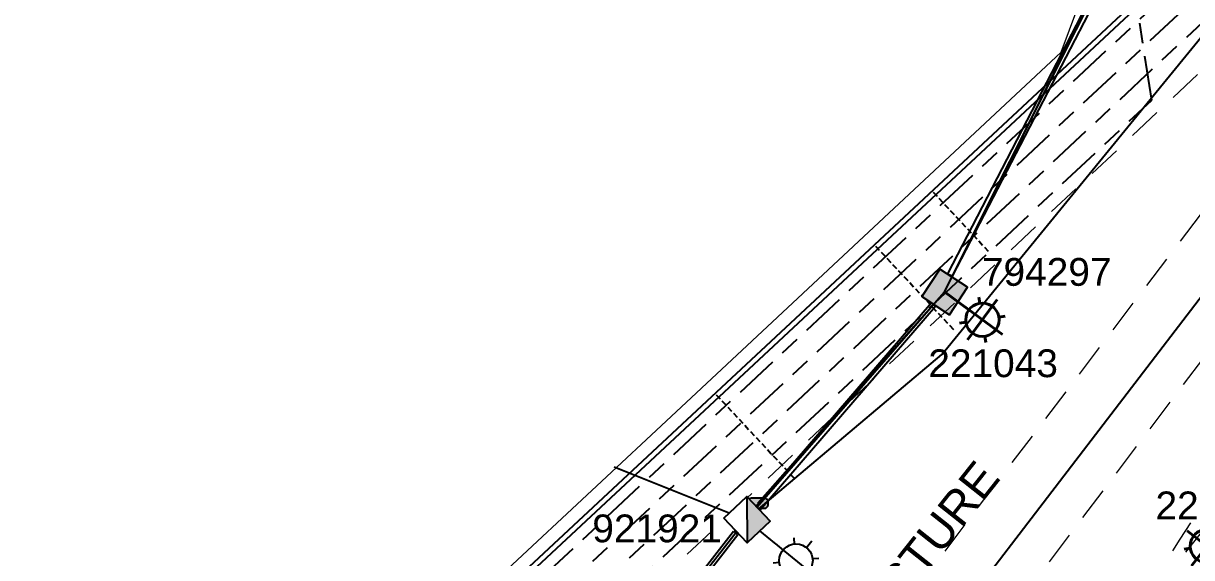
# Model space of a CAD drawing. Header units: metres. Extents: x 300929 to 302247, y 6244220 to 6246836.
# Drawn here: x 301510.8 to 301615.9, y 6244894.7 to 6244942.8 of the extents above; entities that cross this region are included whole.
import ezdxf
from ezdxf.enums import TextEntityAlignment as Align

# ---------------------------------------------------------------- set-up
doc = ezdxf.new("R2010")
doc.units = ezdxf.units.M
for name, pattern in [('Cable Exist UG', [8.2, 4, -1.2, 1.8, -1.2]), ('Dash', [5, 3, -2]), ('DASHED', [0.75, 0.5, -0.25])]:
    doc.linetypes.add(name, pattern=pattern)
doc.layers.get('0').update_dxf_attribs({"color": 6})
for name, color, linetype in [('_User Miscellaneous1', 7, 'Continuous'), ('Duct_SP_EXT', 7, 'Continuous'), ('Equip_SL_EXT', 7, 'Continuous'), ('Equip_SP_SL_EXT', 7, 'Continuous'), ('Equip_SP_SL_NEW', 7, 'Continuous'), ('Mains_HV_MOD', 3, 'Continuous'), ('Panels_LV_SL_NEW', 7, 'Continuous'), ('SupportsUG_SP_LV_SL_EXT', 7, 'Continuous')]:
    doc.layers.add(name, color=color, linetype=linetype)
for name, color, linetype, lineweight in [('Cadastre Developer_SP_EXT', 9, 'Continuous', 5), ('Cadastre Land Parcels_SP_EXT', 9, 'Continuous', 5), ('Cadastre Roads_SP_EXT', 9, 'Continuous', 5)]:
    doc.layers.add(name, color=color, linetype=linetype, lineweight=lineweight)
doc.layers.add('UNKNOWN_FEATURES', color=1, linetype='DASHED', plot=False)
doc.styles.add('COLUMN_LABEL', font='arial.ttf')
doc.styles.add('iecARIAL', font='arial.ttf', dxfattribs={"height": 2})
doc.styles.add('POLE_LABEL', font='arial.ttf')
doc.styles.get("Standard").update_dxf_attribs({"font": 'arial.ttf'})

# ---------------------------------------------------------------- blocks, each defined once
blk = doc.blocks.new('COLUMN_EXT')
blk.add_hatch(color=256).paths.add_polyline_path([(-1.49, 1.48), (-1.49, -1.49), (1.48, -1.49), (1.48, 1.48)])
blk.add_lwpolyline([(-1.49, -1.49), (1.48, -1.49), (1.48, 1.48), (-1.49, 1.48)], close=True)
for tag, height, style, flags, p in [('ASSET_NUM', 2.5, 'COLUMN_LABEL', 8, (2, 2)), ('STRUCTURE_PLANT_NUMBER', 0.2, 'POLE_LABEL', 9, (1.81, 0.03)), ('STREET_CODE', 0.2, 'COLUMN_LABEL', 9, (1.81, -0.2))]:
    blk.add_attdef(tag, text='', height=height, dxfattribs=dict(style=style, flags=flags)).set_placement(p, align=Align.MIDDLE_LEFT)
at = {"flags": 9}
for tag, p in [('COLUMN_TYPE', (1.81, -0.4)), ('OWNED_BY', (1.81, -0.6)), ('STATE', (1.81, -0.8)), ('USAGE', (1.81, -1)), ('STREETNAME', (1.81, -1.6)), ('SUBURB', (1.81, -1.8)), ('LEGEND', (1.81, -1.2)), ('LOCATION', (1.81, -1.4)), ('NOTES', (1.81, -2))]:
    blk.add_attdef(tag, text='', height=0.2, dxfattribs=at).set_placement(p, align=Align.MIDDLE_LEFT)
at = {"flags": 1}
blk.add_attdef('Z', (1.81, -2.35), '', height=0.2, dxfattribs=at)
blk = doc.blocks.new('SL_LANTERN_EXT')
at = {"lineweight": 40}
for p, q in [((0, 1.97), (0, 6.47)), ((-1.46, 5.68), (-1.06, 5.28)), ((1.46, 5.68), (1.06, 5.28)), ((-2.25, 4.22), (2.25, 4.22)), ((-1.46, 2.76), (-1.06, 3.16)), ((1.46, 2.76), (1.06, 3.16)), ((0, 0), (0, 2.72))]:
    blk.add_line(p, q, dxfattribs=at)
blk.add_circle((0, 4.22), 1.5, dxfattribs=at)
at = {"style": 'iecARIAL', "flags": 8}
blk.add_attdef('ASSET_NUM', (1.5, 1.5), '', height=2.5, dxfattribs=at)
for tag, p, height, flags in [('CONSTRUCTED_VOLTAGE', (0.98, -0.65), 0.2, 9), ('CONTROL_TYPE', (0.98, -0.85), 0.2, 9), ('LANTERN_PURPOSE', (0.98, -1.05), 0.2, 9), ('LNUMBER', (2.18, -3.25), 2.5, 8), ('OPERATING_VOLTAGE', (0.98, -1.65), 0.2, 9), ('ORIENTATION', (0.98, -1.85), 0.2, 9), ('OWNED_BY', (0.98, -2.05), 0.2, 9), ('STATE', (0.98, -2.25), 0.2, 9), ('LANTERN_TYPE', (0.98, -1.25), 0.2, 9), ('NO_PHASES', (0.98, -1.45), 0.2, 9), ('USAGE', (0.98, -2.45), 0.2, 9), ('CEXIST', (0.98, -2.65), 0.2, 9), ('CNEW', (0.98, -2.85), 0.2, 9), ('CNUMBER', (0.98, -3.05), 0.2, 9), ('CREMOVE', (0.98, -3.25), 0.2, 9), ('CREPLACE', (0.98, -3.45), 0.2, 9), ('LKINGHEIGHT', (0.98, -3.65), 0.2, 9), ('LBRACKET', (0.98, -3.85), 0.2, 9), ('LBRACKETVOCAB', (0.98, -4.05), 0.2, 9), ('LCATEGORY', (0.98, -4.25), 0.2, 9), ('LCHARGE1', (0.98, -4.45), 0.2, 9), ('LCHARGE1PERCENT', (0.98, -4.65), 0.2, 9), ('LCHARGE2', (0.98, -4.85), 0.2, 9), ('LCHARGE2PERCENT', (0.98, -5.05), 0.2, 9), ('LCHARGE3', (0.98, -5.25), 0.2, 9), ('LCHARGE3PERCENT', (0.98, -5.45), 0.2, 9), ('LEXIST', (0.98, -5.65), 0.2, 9), ('LLAMP', (0.98, -5.85), 0.2, 9), ('LLAMPVOCAB', (0.98, -6.05), 0.2, 9), ('LMAST', (0.98, -6.25), 0.2, 9), ('LMASTVOCAB', (0.98, -6.45), 0.2, 9), ('LNEW', (0.98, -6.65), 0.2, 9), ('LANTNUMBER', (0.98, -6.85), 0.2, 9), ('LOUTREACH', (0.98, -7.25), 0.2, 9), ('LOUTREACHVOCAB', (0.98, -7.45), 0.2, 9), ('LRATECODE', (0.98, -7.65), 0.2, 9), ('LREMOVE', (0.98, -7.85), 0.2, 9), ('LREPLACE', (0.98, -8.05), 0.2, 9), ('LTYPE', (0.98, -8.25), 0.2, 9), ('LTYPEVOCAB', (0.98, -8.45), 0.2, 9), ('STREETNAME', (0.98, -9.25), 0.2, 9), ('SUBURB', (0.98, -9.45), 0.2, 1), ('LEGEND', (0.98, -8.65), 0.2, 9), ('LOCATION', (0.98, -8.85), 0.2, 9), ('NOTES', (0.98, -9.05), 0.2, 9)]:
    blk.add_attdef(tag, p, '', height=height, dxfattribs=dict(flags=flags))
blk = doc.blocks.new('SL_STJ_EXT')
h = blk.add_hatch(color=256)
edge = h.paths.add_edge_path()
edge.add_ellipse((-0.59, 0.13), major_axis=(0.226, 0.226), ratio=1, start_angle=45, end_angle=135)
edge.add_line((-0.91, 0.13), (-0.91, -0.13))
edge.add_ellipse((-0.59, -0.13), major_axis=(0.226, 0.226), ratio=1, start_angle=135, end_angle=225)
edge.add_line((-0.59, -0.45), (0.59, -0.45))
edge.add_ellipse((0.59, -0.13), major_axis=(-0.226, 0.226), ratio=1, start_angle=135, end_angle=225)
edge.add_line((0.91, -0.13), (0.91, 0.13))
edge.add_ellipse((0.59, 0.13), major_axis=(-0.226, 0.226), ratio=1, start_angle=225, end_angle=315)
edge.add_line((0.59, 0.45), (-0.59, 0.45))
blk.add_lwpolyline([(-0.91, 0.13), (-0.91, -0.13, 0.414214), (-0.59, -0.45), (0.59, -0.45, 0.414214), (0.91, -0.13), (0.91, 0.13, 0.414214), (0.59, 0.45), (-0.59, 0.45, 0.414214)], format="xyb", close=True)
at = {"flags": 1}
blk.add_attdef('Z', (0, 0), '', height=0.2, dxfattribs=at)
at = {"flags": 9}
for tag, p in [('ORIENTATION', (0, 0)), ('USAGE', (0, -0.2)), ('LEGEND', (0, -0.4)), ('NOTES', (0, -0.6))]:
    blk.add_attdef(tag, text='', height=0.2, dxfattribs=at).set_placement(p, align=Align.MIDDLE_LEFT)
blk = doc.blocks.new('COLUMN_REPLACE_NEW')
at = {"style": 'COLUMN_LABEL', "flags": 8}
blk.add_attdef('ASSET_NUM', text='', height=2.5, dxfattribs=at).set_placement((2, 2), align=Align.MIDDLE_LEFT)
at = {"flags": 9}
blk.add_attdef('NOTES', text='', height=0.2, dxfattribs=at).set_placement((0, -2.2), align=Align.MIDDLE_LEFT)
blk.add_wipeout([(-1.42, 1.53), (1.42, 1.53), (1.42, -1.53), (-1.42, -1.53)])
blk.add_hatch(color=256).paths.add_polyline_path([(-1.42, -1.53), (1.42, -1.53), (1.42, 1.53)])
blk.add_line((1.42, 1.53), (-1.42, -1.53))
at = {"lineweight": -3}
blk.add_lwpolyline([(-1.42, 1.53), (1.42, 1.53), (1.42, -1.53), (-1.42, -1.53)], close=True, dxfattribs=at)
at = {"flags": 1}
blk.add_attdef('Z', (0, 0), '', height=0.2, dxfattribs=at)
at = {"flags": 9}
for tag, style, p in [('STRUCTURE_PLANT_NUMBER', 'POLE_LABEL', (1.5, 0.24)), ('STREET_CODE', 'COLUMN_LABEL', (0, -0.2))]:
    blk.add_attdef(tag, text='', height=0.2, dxfattribs=dict(at, style=style)).set_placement(p, align=Align.MIDDLE_LEFT)
for tag, p in [('COLUMN_TYPE', (0, -0.4)), ('OWNED_BY', (0, -0.6)), ('STATE', (0, -0.8)), ('USAGE', (0, -1)), ('SUBURB', (0, -1.6)), ('STREETNAME', (0, -1.8)), ('LEGEND', (0, -1.2)), ('PARENT', (0, -1.4)), ('LOCATION', (0, -2))]:
    blk.add_attdef(tag, text='', height=0.2, dxfattribs=at).set_placement(p, align=Align.MIDDLE_LEFT)
blk = doc.blocks.new('SL_LANTERN_REPLACE_NEW')
blk.add_line((0, 0), (0, 0))
for tag, height, flags, p in [('STREET_CODE', 0.2, 9, (1.5, 0)), ('CONSTRUCTED_VOLTAGE', 0.2, 9, (1.5, -0.2)), ('CONTROL_TYPE', 0.2, 9, (1.5, -0.4)), ('LANTERN_PURPOSE', 0.2, 9, (1.5, -0.6)), ('LANTERN_TYPE', 0.2, 9, (1.5, -0.8)), ('NO_PHASES', 0.2, 9, (1.5, -1)), ('LNUMBER', 2.5, 8, (1.5, -1.38)), ('OPERATING_VOLTAGE', 0.2, 9, (1.5, -1.2)), ('ORIENTATION', 0.2, 9, (1.5, -1.4)), ('OWNED_BY', 0.2, 9, (1.5, -1.6)), ('OPERATED_BY', 0.2, 9, (1.5, -1.8)), ('STATE', 0.2, 9, (1.5, -2.2)), ('MAINTAINED_BY', 0.2, 9, (1.5, -2)), ('CEXIST', 0.2, 9, (1.5, -2.6)), ('CNEW', 0.2, 9, (1.5, -2.8)), ('CNUMBER', 0.2, 9, (1.5, -3)), ('CREMOVE', 0.2, 9, (1.5, -3.2)), ('USAGE', 0.2, 9, (1.5, -2.4)), ('CREPLACE', 0.2, 9, (1.5, -3.4)), ('LKINGHEIGHT', 0.2, 9, (1.5, -3.6)), ('LBRACKET', 0.2, 9, (1.5, -3.8)), ('LBRACKETVOCAB', 0.2, 9, (1.5, -4)), ('LCATEGORY', 0.2, 9, (1.5, -4.2)), ('LCHARGE1', 0.2, 9, (1.5, -4.4)), ('LCHARGE1PERCENT', 0.2, 9, (1.5, -4.6)), ('LCHARGE2', 0.2, 9, (1.5, -4.8)), ('LCHARGE2PERCENT', 0.2, 9, (1.5, -5)), ('LCHARGE3', 0.2, 9, (1.5, -5.2)), ('LCHARGE3PERCENT', 0.2, 9, (1.5, -5.4)), ('LEXIST', 0.2, 9, (1.5, -5.6)), ('LLAMP', 0.2, 9, (1.5, -5.8)), ('LLAMPVOCAB', 0.2, 9, (1.5, -6)), ('LMAST', 0.2, 9, (1.5, -6.2)), ('LMASTVOCAB', 0.2, 9, (1.5, -6.4)), ('LNEW', 0.2, 9, (1.5, -6.6)), ('LOUTREACH', 0.2, 9, (1.5, -7.2)), ('LOUTREACHVOCAB', 0.2, 9, (1.5, -7.4)), ('LRATECODE', 0.2, 9, (1.5, -7.6)), ('LREMOVE', 0.2, 9, (1.5, -7.8)), ('LREPLACE', 0.2, 9, (1.5, -8)), ('LTYPE', 0.2, 9, (1.5, -8.2)), ('LTYPEVOCAB', 0.2, 9, (1.5, -8.4)), ('LEGEND', 0.2, 9, (1.5, -8.6)), ('NEW_LKINGHEIGHT', 0.2, 9, (1.5, -8.8)), ('NEW_LBRACKET', 0.2, 9, (1.5, -9)), ('NEW_LBRACKETVOCAB', 0.2, 9, (1.5, -9.2)), ('NEW_LCATEGORY', 0.2, 9, (1.5, -9.4)), ('NEW_LCHARGE1', 0.2, 9, (1.5, -9.6)), ('NEW_LCHARGE1PERCENT', 0.2, 9, (1.5, -9.8)), ('NEW_LCHARGE2', 0.2, 9, (1.5, -10)), ('NEW_LCHARGE2PERCENT', 0.2, 9, (1.5, -10.2)), ('NEW_LCHARGE3', 0.2, 9, (1.5, -10.4)), ('NEW_LCHARGE3PERCENT', 0.2, 9, (1.5, -10.6)), ('NEW_LLAMP', 0.2, 9, (1.5, -10.8)), ('NEW_LLAMPVOCAB', 0.2, 9, (1.5, -11)), ('NEW_LMAST', 0.2, 9, (1.5, -11.2)), ('NEW_LMASTVOCAB', 0.2, 9, (1.5, -11.4)), ('NEW_LOUTREACH', 0.2, 9, (1.5, -11.6)), ('SUBURB', 0.2, 9, (1.5, -12.6)), ('NEW_LOUTREACHVOCAB', 0.2, 9, (1.5, -11.8)), ('NEW_LRATECODE', 0.2, 9, (1.5, -12)), ('NEW_LTYPE', 0.2, 9, (1.5, -12.2)), ('NEW_LTYPEVOCAB', 0.2, 9, (1.5, -12.4)), ('STREETNAME', 0.2, 9, (1.5, -12.8)), ('Z', 0.2, 1, (1.5, -13.4)), ('LOCATION', 0.2, 9, (1.5, -13)), ('NOTES', 0.2, 9, (1.5, -13.2))]:
    blk.add_attdef(tag, text='', height=height, dxfattribs=dict(flags=flags)).set_placement(p, align=Align.MIDDLE_LEFT)
at = {"flags": 9}
blk.add_attdef('LANTNUMBER', (1.5, -6.91), '', height=0.2, dxfattribs=at)
blk.add_wipeout([(0, 6.47), (1.46, 5.68), (2.25, 4.22), (1.46, 2.76), (0, 1.86), (-1.46, 2.76), (-2.25, 4.22), (-1.46, 5.68)])
for p, q in [((0, 2.72), (0, 6.47)), ((-1.46, 5.68), (-1.06, 5.28)), ((1.46, 5.68), (1.06, 5.28)), ((-2.25, 4.22), (-1.5, 4.22)), ((1.5, 4.22), (2.25, 4.22)), ((-1.46, 2.76), (-1.06, 3.16)), ((1.46, 2.76), (1.06, 3.16)), ((0, 0), (0, 2.72))]:
    blk.add_line(p, q)
blk.add_circle((0, 4.22), 1.5)
at = {"flags": 8}
blk.add_attdef('ASSET_NUM', text='', height=2.5, dxfattribs=at).set_placement((2, 2), align=Align.MIDDLE_LEFT)

msp = doc.modelspace()

# ---------------------------------------------------------------- linework, layer by layer
at = {"layer": '_User Miscellaneous1'}
for points in [[(301593.67, 6244918.63), (301611.42, 6244954)], [(301593.67, 6244918.63), (301611.28, 6244953.84), (301611.42, 6244954)], [(301593.42, 6244913), (301617.66, 6244942.65)], [(301595.75, 6244890.77), (301595.77, 6244890.8), (301617.25, 6244918.88)], [(301575.81, 6244898.11), (301593.67, 6244918.63)], [(301576.88, 6244899.6), (301593.67, 6244918.63)], [(301575.81, 6244898.11), (301593.42, 6244913)], [(301575.81, 6244898.11), (301563.95, 6244902.85)], [(301557.97, 6244875.29), (301575.81, 6244898.11)], [(301557.97, 6244875.3), (301575.81, 6244898.11)]]:
    msp.add_lwpolyline(points, dxfattribs=at)
at = {"layer": 'Cadastre Developer_SP_EXT', "linetype": 'Dash'}
for points in [[(301497.44, 6244825.33), (301563.23, 6244888.16), (301635, 6244955.67)], [(301584.64, 6244883.35), (301637.33, 6244952.75)], [(301581.05, 6244852.24), (301620.3, 6244901.38)]]:
    msp.add_lwpolyline(points, dxfattribs=at)
for points in [[(301619.97, 6244916.66), (301601.91, 6244892.81), (301601.91, 6244892.81, -0.032123), (301594.69, 6244885.3), (301594.69, 6244885.3, -0.159419), (301585.76, 6244881.88), (301585.76, 6244881.88, -0.586999), (301584.63, 6244883.37)], [(301619.16, 6244903.17, -0.040457), (301581.12, 6244851.43)]]:
    msp.add_lwpolyline(points, format="xyb", dxfattribs=at)
at = {"layer": 'Cadastre Land Parcels_SP_EXT', "linetype": 'Continuous'}
msp.add_lwpolyline([(301404.71, 6245073.76), (301447.44, 6244942.27), (301493.48, 6244858.19), (301514.39, 6244856.33), (301554.35, 6244893.66), (301554.35, 6244893.66), (301569.53, 6244907.84), (301604.16, 6244940.19), (301610.14, 6244956.3)], dxfattribs=at)
at = {"layer": 'Duct_SP_EXT'}
for p, q in [((301593.96, 6244920.25), (301610.75, 6244952.69)), ((301594.39, 6244920.03), (301611.18, 6244952.47)), ((301515.69, 6244855.99), (301613.16, 6244946.94)), ((301516.01, 6244855.64), (301613.48, 6244946.59)), ((301593.96, 6244920.25), (301594.17, 6244920.14)), ((301594.39, 6244920.03), (301594.17, 6244920.14)), ((301576.7, 6244899.3), (301592.5, 6244917.66)), ((301592.5, 6244917.66), (301592.68, 6244917.5)), ((301577.06, 6244898.99), (301592.86, 6244917.34)), ((301592.86, 6244917.34), (301592.68, 6244917.5)), ((301576.7, 6244899.3), (301576.88, 6244899.14)), ((301577.06, 6244898.99), (301576.88, 6244899.14)), ((301558.7, 6244876.61), (301574.7, 6244897.08)), ((301559.08, 6244876.31), (301575.07, 6244896.78)), ((301574.7, 6244897.08), (301574.88, 6244896.93)), ((301575.07, 6244896.78), (301574.88, 6244896.93))]:
    msp.add_line(p, q, dxfattribs=at)
at = {"layer": 'Mains_HV_MOD', "linetype": 'Cable Exist UG'}
for points in [[(301493.88, 6244856.59), (301500.22, 6244854.81), (301515.39, 6244853.61), (301621, 6244952.29), (301642.3, 6244974.94), (301678.07, 6245030.05), (301718.43, 6245134.77), (301707.04, 6245139.1), (301707.27, 6245141.23)], [(301512.76, 6244850.81), (301513.64, 6244851.7), (301519.62, 6244851.93), (301622.46, 6244948.11), (301645.46, 6244972.37), (301681.65, 6245028.13), (301723.36, 6245137.04)], [(301720.89, 6245136.02), (301679.86, 6245029.04), (301643.88, 6244973.61), (301621.05, 6244949.53), (301517.74, 6244852.98), (301515.07, 6244850.3), (301514.1, 6244849.28)]]:
    msp.add_lwpolyline(points, dxfattribs=at)
msp.add_lwpolyline([(301333.02, 6244561.9), (301333.83, 6244563.11), (301336.18, 6244566.65), (301336.18, 6244566.65), (301371.18, 6244619.28), (301382.33, 6244636.05), (301384.82, 6244639.77), (301399.33, 6244661.58), (301502.76, 6244827.35), (301507.27, 6244834.57), (301507.27, 6244834.57), (301513.82, 6244845.08), (301517.39, 6244849.84), (301517.39, 6244849.84), (301520.44, 6244849.96), (301612.3, 6244935.87), (301610.33, 6244948.69), (301610.33, 6244948.69), (301611.58, 6244952.07), (301612.36, 6244954.21), (301613.22, 6244956.46), (301613.69, 6244958.33), (301613.69, 6244958.33, 0.085269), (301614.3, 6244966.41)], format="xyb", dxfattribs=at)
at = {"layer": 'UNKNOWN_FEATURES'}
for points in [[(301592.65, 6244927.59), (301597.6, 6244922.29)], [(301587.46, 6244922.74), (301594.49, 6244915.22)], [(301573.14, 6244909.36), (301580.17, 6244901.83)]]:
    msp.add_lwpolyline(points, dxfattribs=at)

# ---------------------------------------------------------------- block references
at = {"layer": 'Equip_SL_EXT'}
msp.add_blockref('SL_STJ_EXT', (301576.88, 6244899.6), dxfattribs=at)
at = {"layer": 'Equip_SP_SL_EXT'}
ref = msp.add_blockref('SL_LANTERN_EXT', (301593.67, 6244918.62), dxfattribs=dict(at, rotation=233.6287929159758))
ref.add_attrib('ASSET_NUM', '221043', dxfattribs={"layer": '0', "height": 2.5, "style": 'iecARIAL'}).set_placement((301592.21, 6244912.2), align=Align.MIDDLE_LEFT)
ref = msp.add_blockref('SL_LANTERN_EXT', (301620.6, 6244893.17), dxfattribs=dict(at, rotation=52.37804024168072))
ref.add_attrib('ASSET_NUM', '221042', dxfattribs={"layer": '0', "height": 2.5, "style": 'iecARIAL'}).set_placement((301612.64, 6244899.41), align=Align.MIDDLE_LEFT)
at = {"layer": 'SupportsUG_SP_LV_SL_EXT'}
ref = msp.add_blockref('COLUMN_EXT', (301593.67, 6244918.63), dxfattribs=dict(at, rotation=56.76828896184094))
ref.add_attrib('ASSET_NUM', '794297', dxfattribs={"layer": '0', "height": 2.5, "style": 'COLUMN_LABEL'}).set_placement((301597.03, 6244921.67), align=Align.TOP_LEFT)

# ---------------------------------------------------------------- texts
at = {"layer": 'Cadastre Roads_SP_EXT', "color": 0}
msp.add_text('COWPASTURE', height=3, rotation=51.585, dxfattribs=at).set_placement((301580.13, 6244878.29))

# ---------------------------------------------------------------- next in the draw order: block references
at = {"layer": 'Panels_LV_SL_NEW'}
ref = msp.add_blockref('COLUMN_REPLACE_NEW', (301575.89, 6244898.13), dxfattribs=dict(at, rotation=43.24282426999249))
ref.add_attrib('ASSET_NUM', '921921', dxfattribs={"layer": '0', "height": 2.5, "style": 'COLUMN_LABEL'}).set_placement((301561.99, 6244897.34), align=Align.MIDDLE_LEFT)

# ---------------------------------------------------------------- next in the draw order: block references
at = {"layer": 'Equip_SP_SL_NEW', "lineweight": 0}
ref = msp.add_blockref('SL_LANTERN_REPLACE_NEW', (301577.04, 6244897.11), dxfattribs=dict(at, rotation=230.7390557664752))
ref.add_attrib('ASSET_NUM', '264178', dxfattribs={"layer": '0', "height": 2.5}).set_placement((301571.03, 6244890.54), align=Align.MIDDLE_LEFT)

doc.saveas('drawing.dxf')
